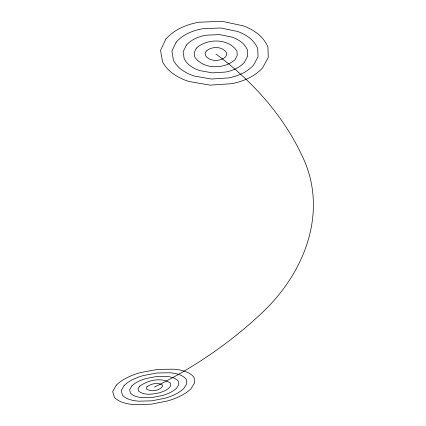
<?xml version="1.0" encoding="UTF-8"?>
<svg xmlns="http://www.w3.org/2000/svg" width="426" height="426" viewBox="0 0 426 426"><rect width="100%" height="100%" fill="white"/><g stroke="black" fill="none" stroke-linecap="round" stroke-linejoin="round"><path stroke-width="0.64" d="M154.547 387.09A507.334 436.4 16.6 0 0 261.473 313.371A174.122 136.805 -22 0 0 303.935 159.782A405.499 292.38 -5.7 0 0 215.95 54.017M165.9 39.027L160.543 50.369L162.61 61.994A43.457 39.197 -49.6 0 0 173.632 74.119A69.497 62.132 -55.1 0 0 189.25 81.563L210.215 85.136L231.616 83.698A69.166 60.939 -55 0 0 248.598 78.16A42.935 37.371 -50.8 0 0 262.549 67.979L268.247 57.462L267.954 47.078A44.32 38.42 -45.8 0 0 258.044 34.021A64.528 56.141 -42.2 0 0 243.267 25.837L221.983 21.3L199.16 22.211A64.874 57.143 -40.8 0 0 180.72 27.962A42.344 37.93 -43.5 0 0 165.9 39.027M176.204 42.11L171.886 51.115L173.435 60.375A34.618 31.093 -49.1 0 0 182.115 70.093A55.092 49.166 -53.4 0 0 194.544 76.105L211.339 79.034L228.565 77.921A54.885 48.415 -53.5 0 0 242.261 73.474A34.282 29.932 -50.2 0 0 253.486 65.263L258.023 56.791L257.709 48.447A35.587 30.97 -46.1 0 0 249.641 38.015A51.935 45.332 -43.1 0 0 237.751 31.524L220.753 27.978L202.616 28.755A52.153 45.981 -42.1 0 0 187.988 33.34A33.904 30.289 -44.4 0 0 176.204 42.11M186.359 45.156L183.1 51.855L184.181 58.767A25.853 23.126 -48.6 0 0 190.587 66.067A40.965 36.476 -51.8 0 0 199.858 70.62L212.473 72.873L225.476 72.069A40.848 36.061 -52 0 0 235.828 68.719A25.666 22.477 -49.6 0 0 244.3 62.51L247.687 56.11L247.389 49.821A26.795 23.403 -46.4 0 0 241.233 42.009A39.197 34.32 -44.1 0 0 232.266 37.184L219.534 34.586L206.019 35.204A39.32 34.692 -43.4 0 0 195.14 38.628A25.453 22.679 -45.2 0 0 186.359 45.156M196.365 48.149L194.176 52.584L194.847 57.175C203.495 69.576 224.332 69.39 234.982 59.72L237.229 55.417L236.989 51.211C228.698 38.09 207.105 38.223 196.365 48.149M206.227 51.104L205.124 53.303L205.439 55.588C209.821 61.834 220.125 61.781 225.535 56.887L226.648 54.725L226.51 52.611C222.228 46.12 211.69 46.125 206.227 51.104M116.287 385.147L112.618 391.659L114.519 397.49A31.907 21.135 -20.1 0 0 123.205 402.581A50.225 33.713 -20.7 0 0 135.292 404.7L151.4 404.162L167.748 400.903A49.837 33.382 -21.5 0 0 180.565 395.972A31.284 20.624 -21.8 0 0 190.843 388.933L194.73 382.708L193.99 377.287A32.775 21.225 -21.5 0 0 185.768 371.658A48.175 30.885 -20.9 0 0 174.133 369.177L157.817 369.374L140.66 372.553A48.548 31.173 -20.3 0 0 127.023 377.692A31.492 20.507 -19.9 0 0 116.287 385.147M124.104 385.546L121.149 390.733L122.608 395.387A25.438 16.811 -20.2 0 0 129.483 399.476A39.996 26.71 -20.8 0 0 139.116 401.201L152.023 400.797L165.16 398.193A39.746 26.503 -21.3 0 0 175.475 394.231A25.038 16.486 -21.6 0 0 183.734 388.571L186.828 383.57L186.189 379.225A26.3 17.072 -21.4 0 0 179.538 374.742A38.686 24.905 -20.9 0 0 170.192 372.782L157.151 372.968L143.498 375.519A38.926 25.091 -20.4 0 0 132.656 379.614A25.171 16.412 -20.1 0 0 124.104 385.546M131.836 385.935L129.611 389.806L130.66 393.294A19.01 12.54 -20.4 0 0 135.756 396.377A29.863 19.846 -20.8 0 0 142.955 397.692L152.646 397.41L162.546 395.461A29.724 19.729 -21.2 0 0 170.331 392.479A18.787 12.354 -21.4 0 0 176.55 388.203L178.861 384.438L178.345 381.174A19.788 12.876 -21.2 0 0 173.297 377.825A29.122 18.829 -20.9 0 0 166.257 376.376L156.491 376.536L146.304 378.458A29.261 18.936 -20.5 0 0 138.221 381.515A18.861 12.311 -20.3 0 0 131.836 385.935M139.488 386.323L137.992 388.895L138.668 391.217C144.728 395.839 153.014 394.114 159.91 392.697C163.999 391.19 168.909 389.62 170.826 385.312L170.459 383.134C161.294 376.941 147.934 380.136 139.488 386.323M147.061 386.707L146.304 387.985L146.629 389.146C151.454 392.048 159.377 390.796 162.721 386.196L162.524 385.104C157.934 382.037 151.283 383.618 147.061 386.707"/></g></svg>
